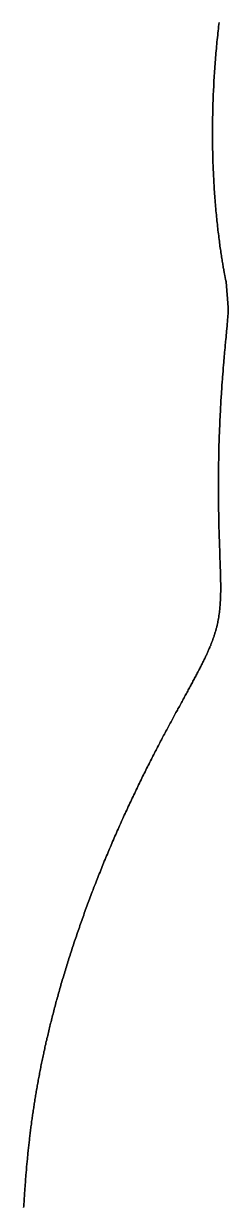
# Model space of a CAD drawing. Header units: inches. Extents: x 130170 to 284068, y 377793 to 804530.
# Drawn here: x 248865.2 to 248885.6, y 747929.3 to 748047.5 of the extents above; entities that cross this region are included whole.
import ezdxf

# ---------------------------------------------------------------- set-up
doc = ezdxf.new("R2010")
doc.units = ezdxf.units.IN
doc.header["$MEASUREMENT"] = 0
doc.layers.add('muni_il', color=7, linetype='Continuous')

msp = doc.modelspace()

# ---------------------------------------------------------------- linework, layer by layer
at = {"layer": 'muni_il'}
for points in [[(248884.7, 748047.61), (248884.68, 748047.4), (248884.65, 748047.18), (248884.63, 748046.97), (248884.6, 748046.75), (248884.58, 748046.53), (248884.56, 748046.32), (248884.54, 748046.1), (248884.51, 748045.88), (248884.49, 748045.66), (248884.47, 748045.44), (248884.45, 748045.22), (248884.43, 748044.99), (248884.41, 748044.77), (248884.39, 748044.55), (248884.37, 748044.32), (248884.35, 748044.1), (248884.33, 748043.88), (248884.32, 748043.65), (248884.3, 748043.42), (248884.28, 748043.2), (248884.27, 748042.97), (248884.25, 748042.74), (248884.24, 748042.52), (248884.22, 748042.29), (248884.21, 748042.06), (248884.19, 748041.83), (248884.18, 748041.6), (248884.17, 748041.37), (248884.16, 748041.14), (248884.15, 748040.92), (248884.13, 748040.69), (248884.12, 748040.46), (248884.11, 748040.22), (248884.11, 748039.99), (248884.1, 748039.76), (248884.09, 748039.53), (248884.08, 748039.3), (248884.07, 748039.07), (248884.07, 748038.84), (248884.06, 748038.61), (248884.06, 748038.38), (248884.05, 748038.15), (248884.05, 748037.92), (248884.05, 748037.69), (248884.04, 748037.45), (248884.04, 748037.22), (248884.04, 748036.99), (248884.04, 748036.76), (248884.04, 748036.53), (248884.04, 748036.3), (248884.04, 748036.07), (248884.04, 748035.84), (248884.04, 748035.61), (248884.05, 748035.38), (248884.05, 748035.16), (248884.05, 748034.93), (248884.06, 748034.7), (248884.06, 748034.47), (248884.07, 748034.25), (248884.08, 748034.02), (248884.08, 748033.79), (248884.09, 748033.57), (248884.1, 748033.34), (248884.11, 748033.12), (248884.12, 748032.89), (248884.13, 748032.67), (248884.14, 748032.45), (248884.15, 748032.23), (248884.16, 748032.01), (248884.17, 748031.79), (248884.18, 748031.57), (248884.2, 748031.35), (248884.21, 748031.13), (248884.22, 748030.91), (248884.24, 748030.7), (248884.25, 748030.48), (248884.27, 748030.27), (248884.29, 748030.06), (248884.3, 748029.85), (248884.32, 748029.64), (248884.34, 748029.43), (248884.35, 748029.22), (248884.37, 748029.02), (248884.39, 748028.81), (248884.41, 748028.61), (248884.43, 748028.41), (248884.45, 748028.21), (248884.47, 748028.01), (248884.49, 748027.81), (248884.51, 748027.62), (248884.53, 748027.42), (248884.55, 748027.23), (248884.57, 748027.04), (248884.59, 748026.86), (248884.62, 748026.67), (248884.64, 748026.49), (248884.66, 748026.31), (248884.68, 748026.13), (248884.7, 748025.95), (248884.73, 748025.78), (248884.75, 748025.61), (248884.77, 748025.44), (248884.79, 748025.27), (248884.82, 748025.11), (248884.84, 748024.95), (248884.86, 748024.79), (248884.89, 748024.63), (248884.91, 748024.48), (248884.93, 748024.33), (248884.95, 748024.19), (248884.97, 748024.04), (248885, 748023.91), (248885.02, 748023.77), (248885.04, 748023.64), (248885.06, 748023.51), (248885.08, 748023.39), (248885.1, 748023.26), (248885.12, 748023.15), (248885.14, 748023.03), (248885.16, 748022.93), (248885.18, 748022.82), (248885.2, 748022.72), (248885.21, 748022.62), (248885.23, 748022.53), (248885.25, 748022.44), (248885.26, 748022.36), (248885.28, 748022.28), (248885.29, 748022.21), (248885.31, 748022.14), (248885.32, 748022.08), (248885.33, 748022.02), (248885.34, 748021.96), (248885.35, 748021.91), (248885.36, 748021.87), (248885.37, 748021.83), (248885.38, 748021.79), (248885.39, 748021.76), (248885.39, 748021.73), (248885.4, 748021.71), (248885.62, 748019.16), (248885.62, 748019.08), (248885.62, 748019.03), (248885.62, 748018.98), (248885.61, 748018.93), (248885.61, 748018.87), (248885.61, 748018.8), (248885.6, 748018.74), (248885.6, 748018.67), (248885.6, 748018.6), (248885.59, 748018.53), (248885.59, 748018.46), (248885.58, 748018.39), (248885.58, 748018.31), (248885.57, 748018.24), (248885.56, 748018.16), (248885.56, 748018.08), (248885.55, 748018), (248885.55, 748017.92), (248885.54, 748017.83), (248885.53, 748017.75), (248885.53, 748017.66), (248885.52, 748017.58), (248885.51, 748017.49), (248885.5, 748017.4), (248885.5, 748017.31), (248885.49, 748017.22), (248885.48, 748017.13), (248885.47, 748017.03), (248885.46, 748016.94), (248885.45, 748016.84), (248885.44, 748016.75), (248885.43, 748016.65), (248885.43, 748016.55), (248885.42, 748016.44), (248885.41, 748016.34), (248885.4, 748016.23), (248885.39, 748016.13), (248885.38, 748016.02), (248885.37, 748015.91), (248885.35, 748015.8), (248885.34, 748015.68), (248885.33, 748015.57), (248885.32, 748015.45), (248885.31, 748015.33), (248885.3, 748015.21), (248885.29, 748015.09), (248885.28, 748014.96), (248885.27, 748014.84), (248885.25, 748014.71), (248885.24, 748014.58), (248885.23, 748014.45), (248885.22, 748014.31), (248885.21, 748014.18), (248885.2, 748014.04), (248885.18, 748013.9), (248885.17, 748013.76), (248885.16, 748013.62), (248885.15, 748013.47), (248885.14, 748013.33), (248885.12, 748013.18), (248885.11, 748013.03), (248885.1, 748012.88), (248885.09, 748012.73), (248885.08, 748012.57), (248885.06, 748012.42), (248885.05, 748012.26), (248885.04, 748012.1), (248885.03, 748011.94), (248885.02, 748011.78), (248885, 748011.62), (248884.99, 748011.46), (248884.98, 748011.29), (248884.97, 748011.13), (248884.96, 748010.96), (248884.95, 748010.79), (248884.94, 748010.62), (248884.93, 748010.45), (248884.92, 748010.28), (248884.9, 748010.11), (248884.89, 748009.94), (248884.88, 748009.77), (248884.87, 748009.59), (248884.86, 748009.42), (248884.85, 748009.24), (248884.84, 748009.07), (248884.84, 748008.89), (248884.83, 748008.71), (248884.82, 748008.54), (248884.81, 748008.36), (248884.8, 748008.18), (248884.79, 748008), (248884.78, 748007.82), (248884.77, 748007.64), (248884.77, 748007.46), (248884.76, 748007.28), (248884.75, 748007.11), (248884.74, 748006.93), (248884.74, 748006.75), (248884.73, 748006.57), (248884.72, 748006.39), (248884.72, 748006.21), (248884.71, 748006.03), (248884.71, 748005.85), (248884.7, 748005.67), (248884.69, 748005.49), (248884.69, 748005.31), (248884.68, 748005.13), (248884.68, 748004.96), (248884.68, 748004.78), (248884.67, 748004.6), (248884.67, 748004.42), (248884.66, 748004.25), (248884.66, 748004.07), (248884.66, 748003.9), (248884.65, 748003.72), (248884.65, 748003.55), (248884.65, 748003.37), (248884.64, 748003.2), (248884.64, 748003.03), (248884.64, 748002.85), (248884.64, 748002.68), (248884.64, 748002.51), (248884.64, 748002.34), (248884.63, 748002.17), (248884.63, 748002), (248884.63, 748001.84), (248884.63, 748001.67), (248884.63, 748001.5), (248884.63, 748001.34), (248884.63, 748001.17), (248884.63, 748001.01), (248884.63, 748000.84), (248884.63, 748000.68), (248884.63, 748000.52), (248884.64, 748000.36), (248884.64, 748000.2), (248884.64, 748000.04), (248884.64, 747999.88), (248884.64, 747999.72), (248884.64, 747999.57), (248884.64, 747999.41), (248884.65, 747999.26), (248884.65, 747999.1), (248884.65, 747998.95), (248884.65, 747998.8), (248884.66, 747998.65), (248884.66, 747998.5), (248884.66, 747998.35), (248884.67, 747998.2), (248884.67, 747998.05), (248884.67, 747997.91), (248884.68, 747997.76), (248884.68, 747997.62), (248884.68, 747997.47), (248884.69, 747997.33), (248884.69, 747997.19), (248884.69, 747997.05), (248884.7, 747996.91), (248884.7, 747996.77), (248884.71, 747996.64), (248884.71, 747996.5), (248884.71, 747996.37), (248884.72, 747996.23), (248884.72, 747996.1), (248884.73, 747995.97), (248884.73, 747995.83), (248884.73, 747995.7), (248884.74, 747995.58), (248884.74, 747995.45), (248884.75, 747995.32), (248884.75, 747995.19), (248884.76, 747995.07), (248884.76, 747994.94), (248884.76, 747994.82), (248884.77, 747994.7), (248884.77, 747994.58), (248884.78, 747994.46), (248884.78, 747994.34), (248884.79, 747994.22), (248884.79, 747994.1), (248884.79, 747993.99), (248884.8, 747993.87), (248884.8, 747993.76), (248884.81, 747993.64), (248884.81, 747993.53), (248884.81, 747993.42), (248884.82, 747993.31), (248884.82, 747993.2), (248884.82, 747993.09), (248884.83, 747992.98), (248884.83, 747992.87), (248884.83, 747992.77), (248884.84, 747992.66), (248884.84, 747992.56), (248884.84, 747992.45), (248884.84, 747992.35), (248884.85, 747992.25), (248884.85, 747992.15), (248884.85, 747992.05), (248884.85, 747991.95), (248884.85, 747991.85), (248884.85, 747991.75), (248884.86, 747991.65), (248884.86, 747991.56), (248884.86, 747991.46), (248884.86, 747991.37), (248884.86, 747991.27), (248884.86, 747991.18), (248884.86, 747991.09), (248884.86, 747990.99), (248884.86, 747990.9), (248884.86, 747990.81), (248884.86, 747990.72), (248884.85, 747990.63), (248884.85, 747990.55), (248884.85, 747990.46), (248884.85, 747990.37), (248884.85, 747990.28), (248884.84, 747990.2), (248884.84, 747990.11), (248884.84, 747990.03), (248884.83, 747989.94), (248884.83, 747989.86), (248884.82, 747989.78), (248884.82, 747989.7), (248884.81, 747989.61), (248884.81, 747989.53), (248884.8, 747989.45), (248884.8, 747989.37), (248884.79, 747989.29), (248884.78, 747989.21), (248884.78, 747989.13), (248884.77, 747989.05), (248884.76, 747988.97), (248884.75, 747988.9), (248884.74, 747988.82), (248884.74, 747988.74), (248884.73, 747988.66), (248884.72, 747988.59), (248884.71, 747988.51), (248884.69, 747988.43), (248884.68, 747988.36), (248884.67, 747988.28), (248884.66, 747988.21), (248884.65, 747988.13), (248884.63, 747988.06), (248884.62, 747987.98), (248884.61, 747987.91), (248884.59, 747987.83), (248884.58, 747987.76), (248884.56, 747987.68), (248884.55, 747987.61), (248884.53, 747987.54), (248884.51, 747987.46), (248884.5, 747987.39), (248884.48, 747987.31), (248884.46, 747987.24), (248884.44, 747987.17), (248884.42, 747987.09), (248884.4, 747987.02), (248884.38, 747986.94), (248884.36, 747986.87), (248884.34, 747986.79), (248884.32, 747986.72), (248884.29, 747986.65), (248884.27, 747986.57), (248884.25, 747986.5), (248884.22, 747986.42), (248884.2, 747986.35), (248884.17, 747986.27), (248884.15, 747986.2), (248884.12, 747986.12), (248884.09, 747986.04), (248884.07, 747985.97), (248884.04, 747985.89), (248884.01, 747985.81), (248883.98, 747985.74), (248883.95, 747985.66), (248883.92, 747985.58), (248883.89, 747985.5), (248883.86, 747985.42), (248883.82, 747985.35), (248883.79, 747985.27), (248883.76, 747985.19), (248883.72, 747985.11), (248883.69, 747985.03), (248883.65, 747984.94), (248883.62, 747984.86), (248883.58, 747984.78), (248883.54, 747984.7), (248883.51, 747984.61), (248883.47, 747984.53), (248883.43, 747984.45), (248883.39, 747984.36), (248883.35, 747984.28), (248883.31, 747984.19), (248883.27, 747984.1), (248883.22, 747984.02), (248883.18, 747983.93), (248883.14, 747983.84), (248883.09, 747983.75), (248883.05, 747983.66), (248883, 747983.57), (248882.96, 747983.48), (248882.91, 747983.39), (248882.87, 747983.3), (248882.82, 747983.2), (248882.77, 747983.11), (248882.72, 747983.02), (248882.67, 747982.92), (248882.62, 747982.83), (248882.57, 747982.73), (248882.52, 747982.63), (248882.47, 747982.53), (248882.42, 747982.43), (248882.37, 747982.34), (248882.31, 747982.23), (248882.26, 747982.13), (248882.2, 747982.03), (248882.15, 747981.93), (248882.09, 747981.83), (248882.04, 747981.72), (248881.98, 747981.62), (248881.92, 747981.51), (248881.87, 747981.4), (248881.81, 747981.3), (248881.75, 747981.19), (248881.69, 747981.08), (248881.63, 747980.97), (248881.57, 747980.86), (248881.51, 747980.74), (248881.45, 747980.63), (248881.38, 747980.52), (248881.32, 747980.4), (248881.26, 747980.29), (248881.2, 747980.17), (248881.13, 747980.05), (248881.07, 747979.94), (248881, 747979.82), (248880.94, 747979.7), (248880.87, 747979.58), (248880.8, 747979.46), (248880.74, 747979.33), (248880.67, 747979.21), (248880.6, 747979.09), (248880.54, 747978.96), (248880.47, 747978.84), (248880.4, 747978.71), (248880.33, 747978.58), (248880.26, 747978.45), (248880.19, 747978.32), (248880.12, 747978.19), (248880.05, 747978.06), (248879.98, 747977.93), (248879.91, 747977.8), (248879.83, 747977.66), (248879.76, 747977.53), (248879.69, 747977.39), (248879.62, 747977.26), (248879.54, 747977.12), (248879.47, 747976.98), (248879.39, 747976.84), (248879.32, 747976.7), (248879.25, 747976.56), (248879.17, 747976.42), (248879.1, 747976.28), (248879.02, 747976.14), (248878.95, 747975.99), (248878.87, 747975.85), (248878.79, 747975.7), (248878.72, 747975.56), (248878.64, 747975.41), (248878.56, 747975.26), (248878.49, 747975.12), (248878.41, 747974.97), (248878.33, 747974.82), (248878.25, 747974.67), (248878.18, 747974.51), (248878.1, 747974.36), (248878.02, 747974.21), (248877.94, 747974.06), (248877.86, 747973.9), (248877.78, 747973.75), (248877.71, 747973.59), (248877.63, 747973.43), (248877.55, 747973.28), (248877.47, 747973.12), (248877.39, 747972.96), (248877.31, 747972.8), (248877.23, 747972.64), (248877.15, 747972.48), (248877.07, 747972.32), (248876.99, 747972.16), (248876.91, 747972), (248876.83, 747971.83), (248876.75, 747971.67), (248876.67, 747971.5), (248876.59, 747971.34), (248876.51, 747971.18), (248876.43, 747971.01), (248876.36, 747970.84), (248876.28, 747970.68), (248876.2, 747970.51), (248876.12, 747970.34), (248876.04, 747970.17), (248875.96, 747970), (248875.88, 747969.83), (248875.8, 747969.66), (248875.72, 747969.49), (248875.64, 747969.32), (248875.56, 747969.15), (248875.48, 747968.98), (248875.4, 747968.81), (248875.32, 747968.64), (248875.24, 747968.46), (248875.16, 747968.29), (248875.09, 747968.12), (248875.01, 747967.94), (248874.93, 747967.77), (248874.85, 747967.59), (248874.77, 747967.42), (248874.7, 747967.24), (248874.62, 747967.07), (248874.54, 747966.89), (248874.46, 747966.72), (248874.39, 747966.54), (248874.31, 747966.36), (248874.23, 747966.19), (248874.16, 747966.01), (248874.08, 747965.83), (248874, 747965.65), (248873.93, 747965.48), (248873.85, 747965.3), (248873.78, 747965.12), (248873.7, 747964.94), (248873.63, 747964.76), (248873.55, 747964.58), (248873.48, 747964.41), (248873.4, 747964.23), (248873.33, 747964.05), (248873.25, 747963.87), (248873.18, 747963.69), (248873.11, 747963.51), (248873.04, 747963.33), (248872.96, 747963.15), (248872.89, 747962.97), (248872.82, 747962.79), (248872.75, 747962.61), (248872.68, 747962.43), (248872.6, 747962.25), (248872.53, 747962.08), (248872.46, 747961.9), (248872.39, 747961.72), (248872.32, 747961.54), (248872.25, 747961.36), (248872.18, 747961.18), (248872.12, 747961), (248872.05, 747960.82), (248871.98, 747960.64), (248871.91, 747960.46), (248871.84, 747960.28), (248871.78, 747960.1), (248871.71, 747959.93), (248871.64, 747959.75), (248871.58, 747959.57), (248871.51, 747959.39), (248871.45, 747959.21), (248871.38, 747959.04), (248871.32, 747958.86), (248871.25, 747958.68), (248871.19, 747958.5), (248871.13, 747958.33), (248871.06, 747958.15), (248871, 747957.97), (248870.94, 747957.8), (248870.88, 747957.62), (248870.82, 747957.45), (248870.76, 747957.27), (248870.69, 747957.1), (248870.63, 747956.92), (248870.57, 747956.75), (248870.51, 747956.57), (248870.46, 747956.4), (248870.4, 747956.22), (248870.34, 747956.05), (248870.28, 747955.88), (248870.22, 747955.7), (248870.17, 747955.53), (248870.11, 747955.36), (248870.05, 747955.19), (248870, 747955.01), (248869.94, 747954.84), (248869.89, 747954.67), (248869.83, 747954.5), (248869.78, 747954.33), (248869.72, 747954.16), (248869.67, 747953.99), (248869.62, 747953.82), (248869.57, 747953.65), (248869.51, 747953.49), (248869.46, 747953.32), (248869.41, 747953.15), (248869.36, 747952.98), (248869.31, 747952.82), (248869.26, 747952.65), (248869.21, 747952.49), (248869.16, 747952.32), (248869.11, 747952.15), (248869.06, 747951.99), (248869.01, 747951.83), (248868.96, 747951.66), (248868.92, 747951.5), (248868.87, 747951.33), (248868.82, 747951.17), (248868.78, 747951.01), (248868.73, 747950.85), (248868.69, 747950.69), (248868.64, 747950.53), (248868.6, 747950.37), (248868.55, 747950.21), (248868.51, 747950.05), (248868.46, 747949.89), (248868.42, 747949.73), (248868.38, 747949.57), (248868.34, 747949.41), (248868.29, 747949.25), (248868.25, 747949.1), (248868.21, 747948.94), (248868.17, 747948.78), (248868.13, 747948.63), (248868.09, 747948.47), (248868.05, 747948.32), (248868.01, 747948.16), (248867.97, 747948.01), (248867.93, 747947.85), (248867.89, 747947.7), (248867.86, 747947.55), (248867.82, 747947.4), (248867.78, 747947.24), (248867.75, 747947.09), (248867.71, 747946.94), (248867.67, 747946.79), (248867.64, 747946.64), (248867.6, 747946.49), (248867.57, 747946.34), (248867.53, 747946.19), (248867.5, 747946.04), (248867.46, 747945.89), (248867.43, 747945.74), (248867.4, 747945.6), (248867.36, 747945.45), (248867.33, 747945.3), (248867.3, 747945.16), (248867.27, 747945.01), (248867.23, 747944.86), (248867.2, 747944.72), (248867.17, 747944.57), (248867.14, 747944.43), (248867.11, 747944.28), (248867.08, 747944.14), (248867.05, 747943.99), (248867.02, 747943.85), (248866.99, 747943.71), (248866.96, 747943.56), (248866.93, 747943.42), (248866.9, 747943.28), (248866.88, 747943.14), (248866.85, 747942.99), (248866.82, 747942.85), (248866.79, 747942.71), (248866.77, 747942.57), (248866.74, 747942.43), (248866.71, 747942.29), (248866.69, 747942.15), (248866.66, 747942.01), (248866.64, 747941.87), (248866.61, 747941.73), (248866.59, 747941.59), (248866.56, 747941.45), (248866.54, 747941.31), (248866.51, 747941.17), (248866.49, 747941.03), (248866.46, 747940.89), (248866.44, 747940.76), (248866.42, 747940.62), (248866.39, 747940.48), (248866.37, 747940.34), (248866.35, 747940.21), (248866.33, 747940.07), (248866.31, 747939.93), (248866.28, 747939.79), (248866.26, 747939.66), (248866.24, 747939.52), (248866.22, 747939.38), (248866.2, 747939.25), (248866.18, 747939.11), (248866.16, 747938.98), (248866.14, 747938.84), (248866.12, 747938.7), (248866.1, 747938.57), (248866.08, 747938.43), (248866.06, 747938.3), (248866.04, 747938.16), (248866.02, 747938.02), (248866, 747937.89), (248865.99, 747937.75), (248865.97, 747937.62), (248865.95, 747937.48), (248865.93, 747937.35), (248865.91, 747937.21), (248865.9, 747937.08), (248865.88, 747936.94), (248865.86, 747936.81), (248865.85, 747936.67), (248865.83, 747936.54), (248865.81, 747936.4), (248865.8, 747936.26), (248865.78, 747936.13), (248865.77, 747935.99), (248865.75, 747935.86), (248865.74, 747935.72), (248865.72, 747935.59), (248865.71, 747935.45), (248865.69, 747935.32), (248865.68, 747935.18), (248865.66, 747935.05), (248865.65, 747934.91), (248865.63, 747934.78), (248865.62, 747934.64), (248865.61, 747934.5), (248865.59, 747934.37), (248865.58, 747934.23), (248865.57, 747934.1), (248865.55, 747933.96), (248865.54, 747933.83), (248865.53, 747933.69), (248865.51, 747933.55), (248865.5, 747933.42), (248865.49, 747933.28), (248865.48, 747933.14), (248865.47, 747933.01), (248865.45, 747932.87), (248865.44, 747932.73), (248865.43, 747932.6), (248865.42, 747932.46), (248865.41, 747932.32), (248865.4, 747932.19), (248865.39, 747932.05), (248865.38, 747931.91), (248865.37, 747931.78), (248865.36, 747931.64), (248865.35, 747931.5), (248865.34, 747931.36), (248865.33, 747931.23), (248865.32, 747931.09), (248865.31, 747930.95), (248865.3, 747930.81), (248865.29, 747930.67), (248865.28, 747930.53), (248865.27, 747930.4), (248865.26, 747930.26), (248865.25, 747930.12), (248865.24, 747929.98), (248865.24, 747929.84), (248865.23, 747929.7), (248865.22, 747929.56), (248865.21, 747929.43), (248865.2, 747929.29)], [(248865.2, 747929.29), (248865.21, 747929.43), (248865.22, 747929.56), (248865.23, 747929.7), (248865.24, 747929.84), (248865.24, 747929.98), (248865.25, 747930.12), (248865.26, 747930.26), (248865.27, 747930.4), (248865.28, 747930.53), (248865.29, 747930.67), (248865.3, 747930.81), (248865.31, 747930.95), (248865.32, 747931.09), (248865.33, 747931.23), (248865.34, 747931.36), (248865.35, 747931.5), (248865.36, 747931.64), (248865.37, 747931.78), (248865.38, 747931.91), (248865.39, 747932.05), (248865.4, 747932.19), (248865.41, 747932.32), (248865.42, 747932.46), (248865.43, 747932.6), (248865.44, 747932.73), (248865.45, 747932.87), (248865.47, 747933.01), (248865.48, 747933.14), (248865.49, 747933.28), (248865.5, 747933.42), (248865.51, 747933.55), (248865.53, 747933.69), (248865.54, 747933.83), (248865.55, 747933.96), (248865.57, 747934.1), (248865.58, 747934.23), (248865.59, 747934.37), (248865.61, 747934.5), (248865.62, 747934.64), (248865.63, 747934.78), (248865.65, 747934.91), (248865.66, 747935.05), (248865.68, 747935.18), (248865.69, 747935.32), (248865.71, 747935.45), (248865.72, 747935.59), (248865.74, 747935.72), (248865.75, 747935.86), (248865.77, 747935.99), (248865.78, 747936.13), (248865.8, 747936.26), (248865.81, 747936.4), (248865.83, 747936.54), (248865.85, 747936.67), (248865.86, 747936.81), (248865.88, 747936.94), (248865.9, 747937.08), (248865.91, 747937.21), (248865.93, 747937.35), (248865.95, 747937.48), (248865.97, 747937.62), (248865.99, 747937.75), (248866, 747937.89), (248866.02, 747938.02), (248866.04, 747938.16), (248866.06, 747938.3), (248866.08, 747938.43), (248866.1, 747938.57), (248866.12, 747938.7), (248866.14, 747938.84), (248866.16, 747938.98), (248866.18, 747939.11), (248866.2, 747939.25), (248866.22, 747939.38), (248866.24, 747939.52), (248866.26, 747939.66), (248866.28, 747939.79), (248866.31, 747939.93), (248866.33, 747940.07), (248866.35, 747940.21), (248866.37, 747940.34), (248866.39, 747940.48), (248866.42, 747940.62), (248866.44, 747940.76), (248866.46, 747940.89), (248866.49, 747941.03), (248866.51, 747941.17), (248866.54, 747941.31), (248866.56, 747941.45), (248866.59, 747941.59), (248866.61, 747941.73), (248866.64, 747941.87), (248866.66, 747942.01), (248866.69, 747942.15), (248866.71, 747942.29), (248866.74, 747942.43), (248866.77, 747942.57), (248866.79, 747942.71), (248866.82, 747942.85), (248866.85, 747942.99), (248866.88, 747943.14), (248866.9, 747943.28), (248866.93, 747943.42), (248866.96, 747943.56), (248866.99, 747943.71), (248867.02, 747943.85), (248867.05, 747943.99), (248867.08, 747944.14), (248867.11, 747944.28), (248867.14, 747944.43), (248867.17, 747944.57), (248867.2, 747944.72), (248867.23, 747944.86), (248867.27, 747945.01), (248867.3, 747945.16), (248867.33, 747945.3), (248867.36, 747945.45), (248867.4, 747945.6), (248867.43, 747945.74), (248867.46, 747945.89), (248867.5, 747946.04), (248867.53, 747946.19), (248867.57, 747946.34), (248867.6, 747946.49), (248867.64, 747946.64), (248867.67, 747946.79), (248867.71, 747946.94), (248867.75, 747947.09), (248867.78, 747947.24), (248867.82, 747947.4), (248867.86, 747947.55), (248867.89, 747947.7), (248867.93, 747947.85), (248867.97, 747948.01), (248868.01, 747948.16), (248868.05, 747948.32), (248868.09, 747948.47), (248868.13, 747948.63), (248868.17, 747948.78), (248868.21, 747948.94), (248868.25, 747949.1), (248868.29, 747949.25), (248868.34, 747949.41), (248868.38, 747949.57), (248868.42, 747949.73), (248868.46, 747949.89), (248868.51, 747950.05), (248868.55, 747950.21), (248868.6, 747950.37), (248868.64, 747950.53), (248868.69, 747950.69), (248868.73, 747950.85), (248868.78, 747951.01), (248868.82, 747951.17), (248868.87, 747951.33), (248868.92, 747951.5), (248868.96, 747951.66), (248869.01, 747951.83), (248869.06, 747951.99), (248869.11, 747952.15), (248869.16, 747952.32), (248869.21, 747952.49), (248869.26, 747952.65), (248869.31, 747952.82), (248869.36, 747952.98), (248869.41, 747953.15), (248869.46, 747953.32), (248869.51, 747953.49), (248869.57, 747953.65), (248869.62, 747953.82), (248869.67, 747953.99), (248869.72, 747954.16), (248869.78, 747954.33), (248869.83, 747954.5), (248869.89, 747954.67), (248869.94, 747954.84), (248870, 747955.01), (248870.05, 747955.19), (248870.11, 747955.36), (248870.17, 747955.53), (248870.22, 747955.7), (248870.28, 747955.88), (248870.34, 747956.05), (248870.4, 747956.22), (248870.46, 747956.4), (248870.51, 747956.57), (248870.57, 747956.75), (248870.63, 747956.92), (248870.69, 747957.1), (248870.76, 747957.27), (248870.82, 747957.45), (248870.88, 747957.62), (248870.94, 747957.8), (248871, 747957.97), (248871.06, 747958.15), (248871.13, 747958.33), (248871.19, 747958.5), (248871.25, 747958.68), (248871.32, 747958.86), (248871.38, 747959.04), (248871.45, 747959.21), (248871.51, 747959.39), (248871.58, 747959.57), (248871.64, 747959.75), (248871.71, 747959.93), (248871.78, 747960.1), (248871.84, 747960.28), (248871.91, 747960.46), (248871.98, 747960.64), (248872.05, 747960.82), (248872.12, 747961), (248872.18, 747961.18), (248872.25, 747961.36), (248872.32, 747961.54), (248872.39, 747961.72), (248872.46, 747961.9), (248872.53, 747962.08), (248872.6, 747962.25), (248872.68, 747962.43), (248872.75, 747962.61), (248872.82, 747962.79), (248872.89, 747962.97), (248872.96, 747963.15), (248873.04, 747963.33), (248873.11, 747963.51), (248873.18, 747963.69), (248873.25, 747963.87), (248873.33, 747964.05), (248873.4, 747964.23), (248873.48, 747964.41), (248873.55, 747964.58), (248873.63, 747964.76), (248873.7, 747964.94), (248873.78, 747965.12), (248873.85, 747965.3), (248873.93, 747965.48), (248874, 747965.65), (248874.08, 747965.83), (248874.16, 747966.01), (248874.23, 747966.19), (248874.31, 747966.36), (248874.39, 747966.54), (248874.46, 747966.72), (248874.54, 747966.89), (248874.62, 747967.07), (248874.7, 747967.24), (248874.77, 747967.42), (248874.85, 747967.59), (248874.93, 747967.77), (248875.01, 747967.94), (248875.09, 747968.12), (248875.16, 747968.29), (248875.24, 747968.46), (248875.32, 747968.64), (248875.4, 747968.81), (248875.48, 747968.98), (248875.56, 747969.15), (248875.64, 747969.32), (248875.72, 747969.49), (248875.8, 747969.66), (248875.88, 747969.83), (248875.96, 747970), (248876.04, 747970.17), (248876.12, 747970.34), (248876.2, 747970.51), (248876.28, 747970.68), (248876.36, 747970.84), (248876.43, 747971.01), (248876.51, 747971.18), (248876.59, 747971.34), (248876.67, 747971.5), (248876.75, 747971.67), (248876.83, 747971.83), (248876.91, 747972), (248876.99, 747972.16), (248877.07, 747972.32), (248877.15, 747972.48), (248877.23, 747972.64), (248877.31, 747972.8), (248877.39, 747972.96), (248877.47, 747973.12), (248877.55, 747973.28), (248877.63, 747973.43), (248877.71, 747973.59), (248877.78, 747973.75), (248877.86, 747973.9), (248877.94, 747974.06), (248878.02, 747974.21), (248878.1, 747974.36), (248878.18, 747974.51), (248878.25, 747974.67), (248878.33, 747974.82), (248878.41, 747974.97), (248878.49, 747975.12), (248878.56, 747975.26), (248878.64, 747975.41), (248878.72, 747975.56), (248878.79, 747975.7), (248878.87, 747975.85), (248878.95, 747975.99), (248879.02, 747976.14), (248879.1, 747976.28), (248879.17, 747976.42), (248879.25, 747976.56), (248879.32, 747976.7), (248879.39, 747976.84), (248879.47, 747976.98), (248879.54, 747977.12), (248879.62, 747977.26), (248879.69, 747977.39), (248879.76, 747977.53), (248879.83, 747977.66), (248879.91, 747977.8), (248879.98, 747977.93), (248880.05, 747978.06), (248880.12, 747978.19), (248880.19, 747978.32), (248880.26, 747978.45), (248880.33, 747978.58), (248880.4, 747978.71), (248880.47, 747978.84), (248880.54, 747978.96), (248880.6, 747979.09), (248880.67, 747979.21), (248880.74, 747979.33), (248880.8, 747979.46), (248880.87, 747979.58), (248880.94, 747979.7), (248881, 747979.82), (248881.07, 747979.94), (248881.13, 747980.05), (248881.2, 747980.17), (248881.26, 747980.29), (248881.32, 747980.4), (248881.38, 747980.52), (248881.45, 747980.63), (248881.51, 747980.74), (248881.57, 747980.86), (248881.63, 747980.97), (248881.69, 747981.08), (248881.75, 747981.19), (248881.81, 747981.3), (248881.87, 747981.4), (248881.92, 747981.51), (248881.98, 747981.62), (248882.04, 747981.72), (248882.09, 747981.83), (248882.15, 747981.93), (248882.2, 747982.03), (248882.26, 747982.13), (248882.31, 747982.23), (248882.37, 747982.34), (248882.42, 747982.43), (248882.47, 747982.53), (248882.52, 747982.63), (248882.57, 747982.73), (248882.62, 747982.83), (248882.67, 747982.92), (248882.72, 747983.02), (248882.77, 747983.11), (248882.82, 747983.2), (248882.87, 747983.3), (248882.91, 747983.39), (248882.96, 747983.48), (248883, 747983.57), (248883.05, 747983.66), (248883.09, 747983.75), (248883.14, 747983.84), (248883.18, 747983.93), (248883.22, 747984.02), (248883.27, 747984.1), (248883.31, 747984.19), (248883.35, 747984.28), (248883.39, 747984.36), (248883.43, 747984.45), (248883.47, 747984.53), (248883.51, 747984.61), (248883.54, 747984.7), (248883.58, 747984.78), (248883.62, 747984.86), (248883.65, 747984.94), (248883.69, 747985.03), (248883.72, 747985.11), (248883.76, 747985.19), (248883.79, 747985.27), (248883.82, 747985.35), (248883.86, 747985.42), (248883.89, 747985.5), (248883.92, 747985.58), (248883.95, 747985.66), (248883.98, 747985.74), (248884.01, 747985.81), (248884.04, 747985.89), (248884.07, 747985.97), (248884.09, 747986.04), (248884.12, 747986.12), (248884.15, 747986.2), (248884.17, 747986.27), (248884.2, 747986.35), (248884.22, 747986.42), (248884.25, 747986.5), (248884.27, 747986.57), (248884.29, 747986.65), (248884.32, 747986.72), (248884.34, 747986.79), (248884.36, 747986.87), (248884.38, 747986.94), (248884.4, 747987.02), (248884.42, 747987.09), (248884.44, 747987.17), (248884.46, 747987.24), (248884.48, 747987.31), (248884.5, 747987.39), (248884.51, 747987.46), (248884.53, 747987.54), (248884.55, 747987.61), (248884.56, 747987.68), (248884.58, 747987.76), (248884.59, 747987.83), (248884.61, 747987.91), (248884.62, 747987.98), (248884.63, 747988.06), (248884.65, 747988.13), (248884.66, 747988.21), (248884.67, 747988.28), (248884.68, 747988.36), (248884.69, 747988.43), (248884.71, 747988.51), (248884.72, 747988.59), (248884.73, 747988.66), (248884.74, 747988.74), (248884.74, 747988.82), (248884.75, 747988.9), (248884.76, 747988.97), (248884.77, 747989.05), (248884.78, 747989.13), (248884.78, 747989.21), (248884.79, 747989.29), (248884.8, 747989.37), (248884.8, 747989.45), (248884.81, 747989.53), (248884.81, 747989.61), (248884.82, 747989.7), (248884.82, 747989.78), (248884.83, 747989.86), (248884.83, 747989.94), (248884.84, 747990.03), (248884.84, 747990.11), (248884.84, 747990.2), (248884.85, 747990.28), (248884.85, 747990.37), (248884.85, 747990.46), (248884.85, 747990.55), (248884.85, 747990.63), (248884.86, 747990.72), (248884.86, 747990.81), (248884.86, 747990.9), (248884.86, 747990.99), (248884.86, 747991.09), (248884.86, 747991.18), (248884.86, 747991.27), (248884.86, 747991.37), (248884.86, 747991.46), (248884.86, 747991.56), (248884.86, 747991.65), (248884.85, 747991.75), (248884.85, 747991.85), (248884.85, 747991.95), (248884.85, 747992.05), (248884.85, 747992.15), (248884.85, 747992.25), (248884.84, 747992.35), (248884.84, 747992.45), (248884.84, 747992.56), (248884.84, 747992.66), (248884.83, 747992.77), (248884.83, 747992.87), (248884.83, 747992.98), (248884.82, 747993.09), (248884.82, 747993.2), (248884.82, 747993.31), (248884.81, 747993.42), (248884.81, 747993.53), (248884.81, 747993.64), (248884.8, 747993.76), (248884.8, 747993.87), (248884.79, 747993.99), (248884.79, 747994.1), (248884.79, 747994.22), (248884.78, 747994.34), (248884.78, 747994.46), (248884.77, 747994.58), (248884.77, 747994.7), (248884.76, 747994.82), (248884.76, 747994.94), (248884.76, 747995.07), (248884.75, 747995.19), (248884.75, 747995.32), (248884.74, 747995.45), (248884.74, 747995.58), (248884.73, 747995.7), (248884.73, 747995.83), (248884.73, 747995.97), (248884.72, 747996.1), (248884.72, 747996.23), (248884.71, 747996.37), (248884.71, 747996.5), (248884.71, 747996.64), (248884.7, 747996.77), (248884.7, 747996.91), (248884.69, 747997.05), (248884.69, 747997.19), (248884.69, 747997.33), (248884.68, 747997.47), (248884.68, 747997.62), (248884.68, 747997.76), (248884.67, 747997.91), (248884.67, 747998.05), (248884.67, 747998.2), (248884.66, 747998.35), (248884.66, 747998.5), (248884.66, 747998.65), (248884.65, 747998.8), (248884.65, 747998.95), (248884.65, 747999.1), (248884.65, 747999.26), (248884.64, 747999.41), (248884.64, 747999.57), (248884.64, 747999.72), (248884.64, 747999.88), (248884.64, 748000.04), (248884.64, 748000.2), (248884.64, 748000.36), (248884.63, 748000.52), (248884.63, 748000.68), (248884.63, 748000.84), (248884.63, 748001.01), (248884.63, 748001.17), (248884.63, 748001.34), (248884.63, 748001.5), (248884.63, 748001.67), (248884.63, 748001.84), (248884.63, 748002), (248884.63, 748002.17), (248884.64, 748002.34), (248884.64, 748002.51), (248884.64, 748002.68), (248884.64, 748002.85), (248884.64, 748003.03), (248884.64, 748003.2), (248884.65, 748003.37), (248884.65, 748003.55), (248884.65, 748003.72), (248884.66, 748003.9), (248884.66, 748004.07), (248884.66, 748004.25), (248884.67, 748004.42), (248884.67, 748004.6), (248884.68, 748004.78), (248884.68, 748004.96), (248884.68, 748005.13), (248884.69, 748005.31), (248884.69, 748005.49), (248884.7, 748005.67), (248884.71, 748005.85), (248884.71, 748006.03), (248884.72, 748006.21), (248884.72, 748006.39), (248884.73, 748006.57), (248884.74, 748006.75), (248884.74, 748006.93), (248884.75, 748007.11), (248884.76, 748007.28), (248884.77, 748007.46), (248884.77, 748007.64), (248884.78, 748007.82), (248884.79, 748008), (248884.8, 748008.18), (248884.81, 748008.36), (248884.82, 748008.54), (248884.83, 748008.71), (248884.84, 748008.89), (248884.84, 748009.07), (248884.85, 748009.24), (248884.86, 748009.42), (248884.87, 748009.59), (248884.88, 748009.77), (248884.89, 748009.94), (248884.9, 748010.11), (248884.92, 748010.28), (248884.93, 748010.45), (248884.94, 748010.62), (248884.95, 748010.79), (248884.96, 748010.96), (248884.97, 748011.13), (248884.98, 748011.29), (248884.99, 748011.46), (248885, 748011.62), (248885.02, 748011.78), (248885.03, 748011.94), (248885.04, 748012.1), (248885.05, 748012.26), (248885.06, 748012.42), (248885.08, 748012.57), (248885.09, 748012.73), (248885.1, 748012.88), (248885.11, 748013.03), (248885.12, 748013.18), (248885.14, 748013.33), (248885.15, 748013.47), (248885.16, 748013.62), (248885.17, 748013.76), (248885.18, 748013.9), (248885.2, 748014.04), (248885.21, 748014.18), (248885.22, 748014.31), (248885.23, 748014.45), (248885.24, 748014.58), (248885.25, 748014.71), (248885.27, 748014.84), (248885.28, 748014.96), (248885.29, 748015.09), (248885.3, 748015.21), (248885.31, 748015.33), (248885.32, 748015.45), (248885.33, 748015.57), (248885.34, 748015.68), (248885.35, 748015.8), (248885.37, 748015.91), (248885.38, 748016.02), (248885.39, 748016.13), (248885.4, 748016.23), (248885.41, 748016.34), (248885.42, 748016.44), (248885.43, 748016.55), (248885.43, 748016.65), (248885.44, 748016.75), (248885.45, 748016.84), (248885.46, 748016.94), (248885.47, 748017.03), (248885.48, 748017.13), (248885.49, 748017.22), (248885.5, 748017.31), (248885.5, 748017.4), (248885.51, 748017.49), (248885.52, 748017.58), (248885.53, 748017.66), (248885.53, 748017.75), (248885.54, 748017.83), (248885.55, 748017.92), (248885.55, 748018), (248885.56, 748018.08), (248885.56, 748018.16), (248885.57, 748018.24), (248885.58, 748018.31), (248885.58, 748018.39), (248885.59, 748018.46), (248885.59, 748018.53), (248885.6, 748018.6), (248885.6, 748018.67), (248885.6, 748018.74), (248885.61, 748018.8), (248885.61, 748018.87), (248885.61, 748018.93), (248885.62, 748018.98), (248885.62, 748019.03), (248885.62, 748019.08), (248885.62, 748019.16), (248885.4, 748021.71), (248885.39, 748021.73), (248885.39, 748021.76), (248885.38, 748021.79), (248885.37, 748021.83), (248885.36, 748021.87), (248885.35, 748021.91), (248885.34, 748021.96), (248885.33, 748022.02), (248885.32, 748022.08), (248885.31, 748022.14), (248885.29, 748022.21), (248885.28, 748022.28), (248885.26, 748022.36), (248885.25, 748022.44), (248885.23, 748022.53), (248885.21, 748022.62), (248885.2, 748022.72), (248885.18, 748022.82), (248885.16, 748022.93), (248885.14, 748023.03), (248885.12, 748023.15), (248885.1, 748023.26), (248885.08, 748023.39), (248885.06, 748023.51), (248885.04, 748023.64), (248885.02, 748023.77), (248885, 748023.91), (248884.97, 748024.04), (248884.95, 748024.19), (248884.93, 748024.33), (248884.91, 748024.48), (248884.89, 748024.63), (248884.86, 748024.79), (248884.84, 748024.95), (248884.82, 748025.11), (248884.79, 748025.27), (248884.77, 748025.44), (248884.75, 748025.61), (248884.73, 748025.78), (248884.7, 748025.95), (248884.68, 748026.13), (248884.66, 748026.31), (248884.64, 748026.49), (248884.62, 748026.67), (248884.59, 748026.86), (248884.57, 748027.04), (248884.55, 748027.23), (248884.53, 748027.42), (248884.51, 748027.62), (248884.49, 748027.81), (248884.47, 748028.01), (248884.45, 748028.21), (248884.43, 748028.41), (248884.41, 748028.61), (248884.39, 748028.81), (248884.37, 748029.02), (248884.35, 748029.22), (248884.34, 748029.43), (248884.32, 748029.64), (248884.3, 748029.85), (248884.29, 748030.06), (248884.27, 748030.27), (248884.25, 748030.48), (248884.24, 748030.7), (248884.22, 748030.91), (248884.21, 748031.13), (248884.2, 748031.35), (248884.18, 748031.57), (248884.17, 748031.79), (248884.16, 748032.01), (248884.15, 748032.23), (248884.14, 748032.45), (248884.13, 748032.67), (248884.12, 748032.89), (248884.11, 748033.12), (248884.1, 748033.34), (248884.09, 748033.57), (248884.08, 748033.79), (248884.08, 748034.02), (248884.07, 748034.25), (248884.06, 748034.47), (248884.06, 748034.7), (248884.05, 748034.93), (248884.05, 748035.16), (248884.05, 748035.38), (248884.04, 748035.61), (248884.04, 748035.84), (248884.04, 748036.07), (248884.04, 748036.3), (248884.04, 748036.53), (248884.04, 748036.76), (248884.04, 748036.99), (248884.04, 748037.22), (248884.04, 748037.45), (248884.05, 748037.69), (248884.05, 748037.92), (248884.05, 748038.15), (248884.06, 748038.38), (248884.06, 748038.61), (248884.07, 748038.84), (248884.07, 748039.07), (248884.08, 748039.3), (248884.09, 748039.53), (248884.1, 748039.76), (248884.11, 748039.99), (248884.11, 748040.22), (248884.12, 748040.46), (248884.13, 748040.69), (248884.15, 748040.92), (248884.16, 748041.14), (248884.17, 748041.37), (248884.18, 748041.6), (248884.19, 748041.83), (248884.21, 748042.06), (248884.22, 748042.29), (248884.24, 748042.52), (248884.25, 748042.74), (248884.27, 748042.97), (248884.28, 748043.2), (248884.3, 748043.42), (248884.32, 748043.65), (248884.33, 748043.88), (248884.35, 748044.1), (248884.37, 748044.32), (248884.39, 748044.55), (248884.41, 748044.77), (248884.43, 748044.99), (248884.45, 748045.22), (248884.47, 748045.44), (248884.49, 748045.66), (248884.51, 748045.88), (248884.54, 748046.1), (248884.56, 748046.32), (248884.58, 748046.53), (248884.6, 748046.75), (248884.63, 748046.97), (248884.65, 748047.18), (248884.68, 748047.4), (248884.7, 748047.61)]]:
    msp.add_lwpolyline(points, dxfattribs=at)

doc.saveas('drawing.dxf')
